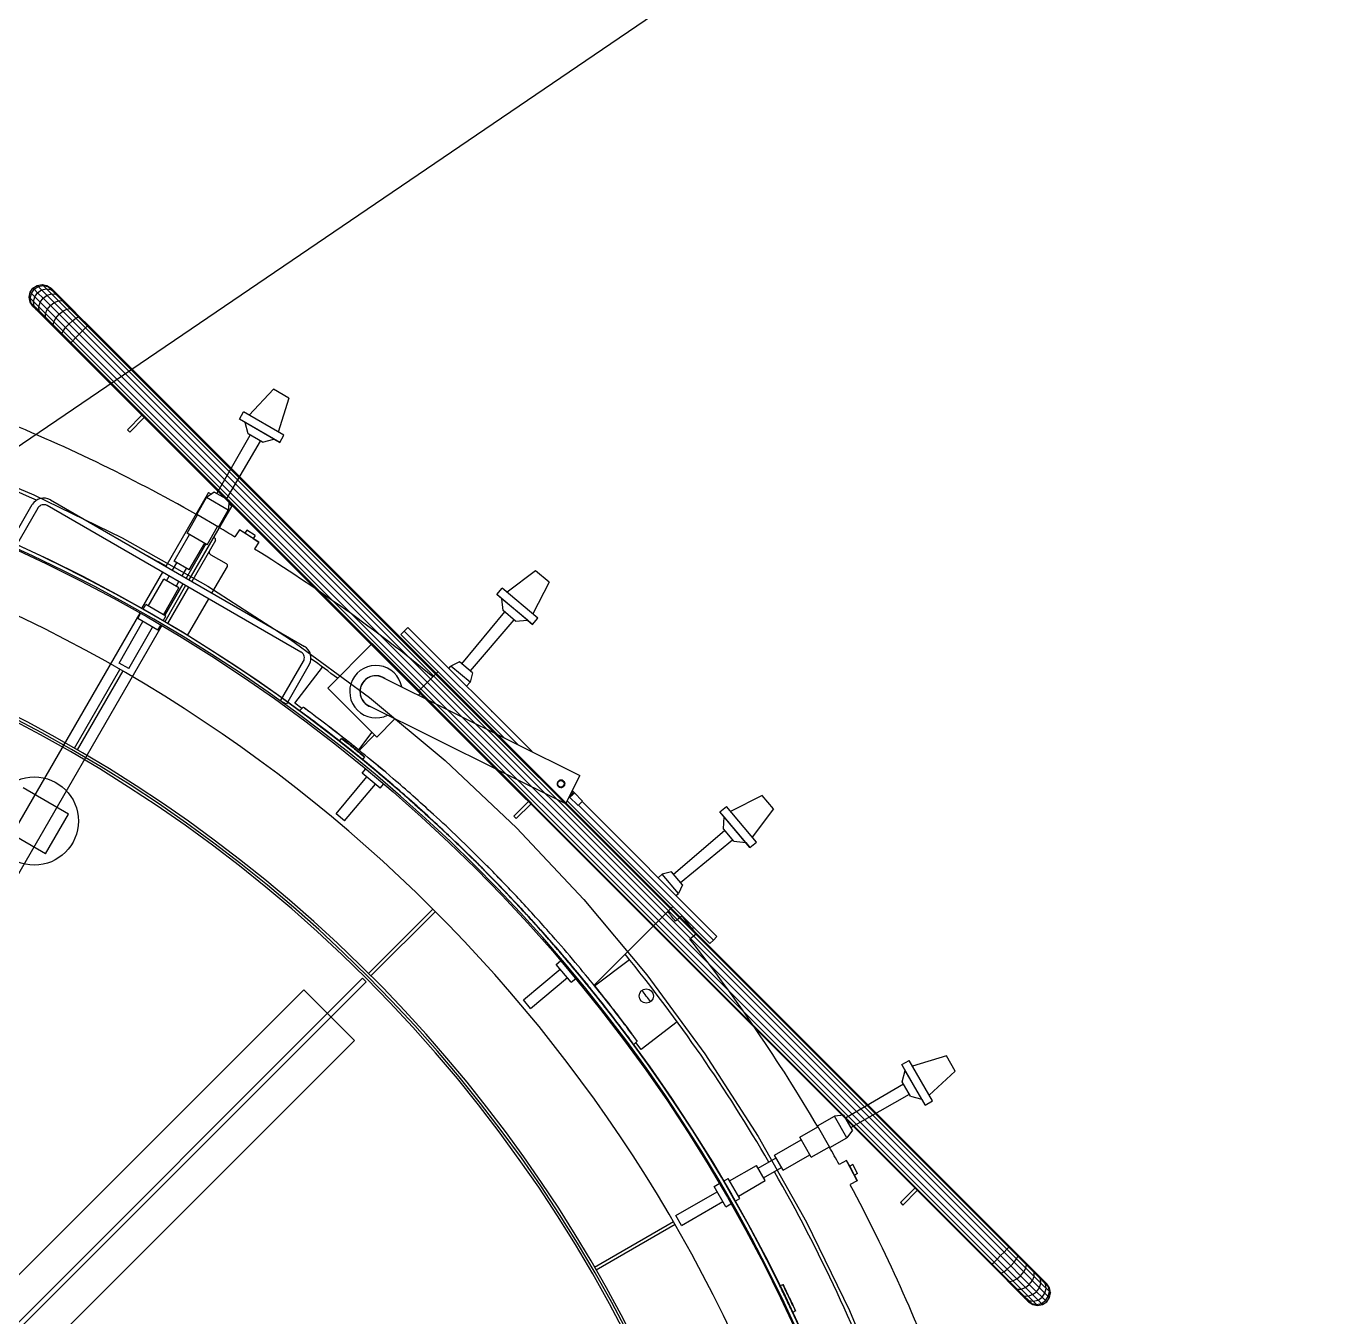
# Model space of a CAD drawing. Header units: metres. Extents: x 0 to 63075, y 0 to 44550.
# Drawn here: x 57058.9 to 57434.7, y 40559.9 to 40929.2 of the extents above; entities that cross this region are included whole.
import ezdxf

# ---------------------------------------------------------------- set-up
doc = ezdxf.new("R2010")
doc.units = ezdxf.units.M
doc.header["$LTSCALE"] = 75
for name, color, linetype in [('GSB', 7, 'Continuous'), ('ML6', 1, 'Continuous'), ('SDM', 7, 'Continuous'), ('SL1', 8, 'Continuous')]:
    doc.layers.add(name, color=color, linetype=linetype)
doc.styles.add('ROMANS', font='ROMANS.SHX')
doc.dimstyles.new('75___1-75', dxfattribs={"dimscale": 75, "dimtxt": 2.5, "dimasz": 2, "dimexe": 1.5, "dimexo": 1, "dimgap": 0.5, "dimtad": 1, "dimdec": 0, "dimzin": 12, "dimtxsty": 'ROMANS', "dimcen": 0, "dimclrd": 256, "dimclre": 256, "dimclrt": 3, "dimazin": 3, "dimtfac": 1, "dimtdec": 0, "dimtmove": 0, "dimatfit": 0, "dimfxl": 1, "dimlwd": -1, "dimlwe": -1, "dimarcsym": 0})

# ---------------------------------------------------------------- blocks, each defined once
blk = doc.blocks.new('A$C6bae614f')
at = {"layer": 'SL1'}
for p, q in [((394141.4, 46874.5), (394149.3, 46879.8)), ((394149.3, 46879.8), (394158.6, 46881.6)), ((394151.5, 46877.6), (394149.3, 46879.8)), ((394151.5, 46877.6), (394160.7, 46879.6)), ((394158.6, 46881.6), (394168, 46879.8)), ((394160.7, 46879.6), (394158.6, 46881.6)), ((394160.7, 46879.6), (394169.9, 46877.8)), ((394160.7, 46879.6), (394166.9, 46873.4)), ((394168, 46879.8), (394175.9, 46874.5)), ((394169.9, 46877.8), (394168, 46879.8)), ((394134.2, 46857.2), (394136.1, 46866.6)), ((394136.1, 46847.9), (394134.2, 46857.2)), ((394142.4, 46849), (394134.2, 46857.2)), ((394136.1, 46866.6), (394141.4, 46874.5)), ((394138.3, 46864.4), (394136.1, 46866.6)), ((394136.3, 46855.2), (394138.3, 46864.4)), ((394138, 46846), (394136.3, 46855.2)), ((394138.3, 46864.4), (394143.6, 46872.3)), ((394203.5, 46799.2), (394138.3, 46864.4)), ((394143.6, 46872.3), (394141.4, 46874.5)), ((394142.4, 46849), (394144.7, 46858)), ((394143.6, 46872.3), (394151.5, 46877.6)), ((394143.6, 46872.3), (394150.1, 46865.8)), ((394144.7, 46858), (394150.1, 46865.8)), ((394150.1, 46865.8), (394157.9, 46871.2)), ((394150.1, 46865.8), (394160.6, 46855.3)), ((394151.5, 46877.6), (394157.9, 46871.2)), ((394155, 46847.7), (394160.6, 46855.3)), ((394157.9, 46871.2), (394166.9, 46873.4)), ((394157.9, 46871.2), (394198.4, 46830.7)), ((394160.6, 46855.3), (394168.2, 46860.9)), ((394160.6, 46855.3), (394174.5, 46841.4)), ((394166.9, 46873.4), (394175.6, 46872.1)), ((394166.9, 46873.4), (394176.7, 46863.5)), ((394168.2, 46860.9), (394176.7, 46863.5)), ((394169.9, 46877.8), (394177.7, 46872.7)), ((394169.9, 46877.8), (394184.8, 46862.9)), ((394175.6, 46872.1), (394182.9, 46867.5)), ((394177.7, 46872.7), (394175.9, 46874.5)), ((394176.7, 46863.5), (394189.9, 46850.4)), ((394176.7, 46863.5), (394184.8, 46862.9)), ((394177.7, 46872.7), (394182.9, 46867.5)), ((394182.9, 46867.5), (394215.9, 46834.5)), ((394184.8, 46862.9), (394211.7, 46836)), ((394184.8, 46862.9), (394191.3, 46859.1)), ((394141.4, 46840), (394136.1, 46847.9)), ((394153, 46831), (394136.1, 46847.9)), ((394143.2, 46838.2), (394138, 46846)), ((394141.4, 46840), (394143.2, 46838.2)), ((394143.8, 46840.2), (394142.4, 46849)), ((394142.4, 46849), (394152.3, 46839.1)), ((394143.2, 46838.2), (394168, 46813.4)), ((394148.4, 46833), (394143.8, 46840.2)), ((394152.3, 46839.1), (394155, 46847.7)), ((394152.3, 46839.1), (394217.1, 46774.3)), ((394153, 46831), (394152.3, 46839.1)), ((394153, 46831), (396029.6, 44954.3)), ((394156.8, 46824.6), (394153, 46831)), ((394165.5, 46826), (394168.7, 46834)), ((394168.7, 46834), (394174.5, 46841.4)), ((394174.5, 46841.4), (394181.9, 46847.2)), ((394174.5, 46841.4), (394191.2, 46824.7)), ((394181.9, 46847.2), (394189.9, 46850.4)), ((394189.9, 46850.4), (394197.1, 46850.7)), ((394189.9, 46850.4), (394241.5, 46798.7)), ((394191.2, 46824.7), (394198.4, 46830.7)), ((394197.1, 46850.7), (394202.5, 46847.9)), ((394198.4, 46830.7), (394205.6, 46834.7)), ((394198.4, 46830.7), (394236, 46793.1)), ((394205.6, 46834.7), (394211.7, 46836)), ((394211.7, 46836), (394215.9, 46834.5)), ((394211.7, 46836), (396001, 45046.6)), ((394215.9, 46834.5), (394230.9, 46819.5)), ((394165.2, 46818.8), (394165.5, 46826)), ((394168, 46813.4), (394165.2, 46818.8)), ((394168, 46813.4), (394181.4, 46800)), ((394179.9, 46804.1), (394181.2, 46810.3)), ((394181.4, 46800), (394179.9, 46804.1)), ((394181.2, 46810.3), (394185.1, 46817.5)), ((394185.1, 46817.5), (394191.2, 46824.7)), ((394191.2, 46824.7), (394229.3, 46786.5)), ((394203.5, 46799.2), (394209.8, 46806.1)), ((394209.8, 46806.1), (394216.7, 46812.4)), ((394216.7, 46812.4), (394223.1, 46817.2)), ((394223.1, 46817.2), (394228.1, 46819.7)), ((394228.1, 46819.7), (394230.9, 46819.5)), ((394230.9, 46819.5), (394231, 46816.7)), ((394230.9, 46819.5), (394246.6, 46803.8)), ((394246.6, 46803.8), (394245.3, 46802.5)), ((394246.6, 46803.8), (396066, 44984.2)), ((394181.4, 46800), (394196.4, 46785)), ((394196.2, 46787.8), (394198.7, 46792.8)), ((394196.4, 46785), (394196.2, 46787.8)), ((394196.4, 46785), (395967.8, 45013.5)), ((394198.7, 46792.8), (394203.5, 46799.2)), ((394203.5, 46799.2), (394222.7, 46779.9)), ((394217.1, 46774.3), (394222.7, 46779.9)), ((394222.7, 46779.9), (394229.3, 46786.5)), ((395997.7, 45004.8), (394222.7, 46779.9)), ((394229.3, 46786.5), (394241.5, 46798.7)), ((394229.3, 46786.5), (395985.1, 45030.7)), ((396010.9, 45018), (394236, 46793.1)), ((394241.5, 46798.7), (394245.3, 46802.5)), ((394241.5, 46798.7), (395997.3, 45042.9)), ((394212.1, 46769.3), (394213.4, 46770.6)), ((394213.4, 46770.6), (394217.1, 46774.3)), ((394217.1, 46774.3), (395972.9, 45018.5)), ((394599.5, 46681.9), (394553.3, 46632.4)), ((394628.6, 46665.1), (394599.5, 46681.9)), ((394628.6, 46665.1), (394608.8, 46600.3)), ((394349, 46632.3), (394321.4, 46604.7)), ((394325.9, 46600.2), (394353.5, 46627.8)), ((394534.6, 46624.9), (394542.5, 46638.6)), ((394619.5, 46594.2), (394542.5, 46638.6)), ((394321.4, 46604.7), (394325.9, 46600.2)), ((394611.6, 46580.5), (394534.6, 46624.9)), ((394545.6, 46618.5), (394534.6, 46624.9)), ((394600.6, 46586.7), (394545.6, 46618.5)), ((394551.7, 46596.6), (394545.6, 46618.5)), ((394491.8, 46483.2), (394555.1, 46594.6)), ((394510.3, 46472.5), (394575.2, 46583.1)), ((394578.6, 46581.1), (394551.7, 46596.6)), ((394578.6, 46581.1), (394600.6, 46586.7)), ((394600.6, 46586.7), (394611.6, 46580.5)), ((394611.6, 46580.5), (394619.5, 46594.2)), ((393970.4, 46552.2), (394143.3, 46480.6)), ((394143.3, 46480.6), (394311.6, 46398.6)), ((394476, 46485.2), (394394.5, 46344.2)), ((394486.9, 46486), (394472.1, 46475.4)), ((394476, 46485.2), (394480.3, 46482.7)), ((394480.3, 46482.7), (394481.4, 46482.1)), ((394515.2, 46469.7), (394486.9, 46486)), ((394096.4, 46386.6), (394139.9, 46461.9)), ((394150.9, 46455.5), (394107.4, 46380.3)), ((394652.1, 46180.8), (394168.2, 46460.2)), ((394174.6, 46471.2), (394658.5, 46191.8)), ((394520, 46459.8), (394438.5, 46318.8)), ((394453.5, 46443.2), (394472.1, 46475.4)), ((394513.4, 46451.5), (394472.1, 46475.4)), ((394515.2, 46469.7), (394513.4, 46451.5)), ((394518.8, 46460.5), (394514.5, 46462.9)), ((394520, 46459.8), (394518.8, 46460.5)), ((394435.1, 46407.6), (394455.1, 46442.3)), ((394494.8, 46419.3), (394453.5, 46443.2)), ((394494.8, 46419.3), (394513.4, 46451.5)), ((394410.4, 46354.2), (394439.7, 46405)), ((394473.2, 46385.6), (394435.1, 46407.6)), ((394473.2, 46385.6), (394493.2, 46420.2)), ((394534.7, 46413.9), (394526.1, 46400.3)), ((394571.7, 46390.6), (394534.7, 46413.9)), ((394545.1, 46407.3), (394534.7, 46413.9)), ((394548.9, 46413.2), (394545.1, 46407.3)), ((394561.2, 46397.1), (394545.1, 46407.3)), ((394564.9, 46403.1), (394548.9, 46413.2)), ((394564.9, 46403.1), (394561.2, 46397.1)), ((394311.6, 46398.6), (394474.7, 46306.6)), ((394470.6, 46387.1), (394433, 46321.9)), ((394439.3, 46337.5), (394468.6, 46388.3)), ((394489.1, 46393.7), (394444, 46315.6)), ((394486.5, 46399.2), (394485.4, 46399.9)), ((394561.2, 46397.1), (394571.7, 46390.6)), ((394571.7, 46390.6), (394563.5, 46377.5)), ((394439.3, 46337.5), (394410.4, 46354.2)), ((394480.3, 46366.5), (394509.3, 46349.8)), ((394388.2, 46333.2), (394348.4, 46264.3)), ((394407.3, 46336.8), (394415.6, 46351.2)), ((394425.7, 46326.2), (394434.1, 46340.5)), ((394482.5, 46293.4), (394511.9, 46344.2)), ((395099, 46335.6), (395045, 46294.9)), ((395124.8, 46314), (395099, 46335.6)), ((394361, 46268.7), (394390.5, 46319.9)), ((394389.9, 46252), (394419.5, 46303.2)), ((394419.5, 46303.2), (394390.5, 46319.9)), ((394426.7, 46310.9), (394391.9, 46250.8)), ((394432.2, 46307.8), (394392.4, 46238.9)), ((394395.8, 46316.8), (394401, 46325.8)), ((394437.7, 46304.6), (394397.9, 46235.6)), ((394414.2, 46306.2), (394419.4, 46315.2)), ((394474.7, 46306.6), (394631.9, 46205)), ((395025.3, 46290.8), (395035.5, 46302.9)), ((395103.6, 46245.7), (395035.5, 46302.9)), ((395124.8, 46314), (395094.1, 46253.7)), ((394436, 46212.7), (394476.2, 46282.4)), ((395093.4, 46233.6), (395025.3, 46290.8)), ((395035, 46282.6), (395025.3, 46290.8)), ((395083.7, 46241.7), (395035, 46282.6)), ((395037.2, 46260), (395035, 46282.6)), ((394344.7, 46255.4), (392999.5, 43925.5)), ((394340.9, 46245), (394346.4, 46254.5)), ((394351.1, 46262.7), (394356.2, 46271.4)), ((394394.7, 46249.2), (394356.2, 46271.4)), ((394958.5, 46158.7), (395040.2, 46257.4)), ((395061, 46240), (395037.2, 46260)), ((394386.6, 46231.3), (393041.3, 43901.4)), ((394305.3, 46160.1), (394351, 46239.2)), ((394323.8, 46149.5), (394369.4, 46228.6)), ((394379.5, 46222.8), (394340.9, 46245)), ((394379.5, 46222.8), (394384.9, 46232.2)), ((394389.7, 46240.5), (394394.7, 46249.2)), ((394849, 46221.1), (394855.7, 46227.8)), ((395092.3, 45991.2), (394855.7, 46227.8)), ((394974.9, 46144.9), (395058, 46242.5)), ((395061, 46240), (395083.7, 46241.7)), ((395083.7, 46241.7), (395093.4, 46233.6)), ((395093.4, 46233.6), (395103.6, 46245.7)), ((394631.9, 46205), (394782.7, 46094.1)), ((394849, 46221.1), (394842.2, 46214.4)), ((394842.2, 46214.4), (395038.7, 46017.9)), ((395065.5, 46004.5), (394849, 46221.1)), ((394788, 46197.2), (394703.1, 46112.4)), ((394798.6, 46186.6), (394788, 46197.2)), ((394881.3, 46103.9), (394798.6, 46186.6)), ((394323.8, 46149.5), (394305.3, 46160.1)), ((394613.3, 46088.2), (394656.8, 46163.4)), ((394667.8, 46157.1), (394624.3, 46081.8)), ((394640.3, 46083.3), (394693.2, 46152.2)), ((394933.8, 46149.7), (394937.7, 46154.4)), ((394954.2, 46162.3), (394937.7, 46154.4)), ((394974.3, 46123.7), (394937.7, 46154.4)), ((394979.2, 46141.3), (394954.2, 46162.3)), ((394220.2, 45997.8), (394306.9, 46148)), ((394312.4, 46144.9), (394225.7, 45994.6)), ((394808.3, 46132.5), (395183.4, 45945.9)), ((394912.9, 46143.6), (394877.2, 46108)), ((394979.2, 46141.3), (394974.3, 46123.7)), ((394703.1, 46112.4), (394713.7, 46101.8)), ((394881.3, 46103.9), (394876.2, 46098.7)), ((394967.7, 46115.8), (394974.3, 46123.7)), ((394624.3, 46081.8), (394613.3, 46088.2)), ((394653.5, 46073.1), (394640.3, 46083.3)), ((394713.7, 46101.8), (394796.5, 46019)), ((395156.6, 45891.9), (394781.4, 46078.5)), ((394782.7, 46094.1), (394926.5, 45974.2)), ((394649.5, 46069.1), (394656.3, 46075.9)), ((394831.2, 46053.7), (394796.5, 46019)), ((395016.6, 46067.1), (395015, 46068.5)), ((395016.6, 46067.1), (395016.5, 46067)), ((394787.2, 46028.3), (394761.5, 45994.8)), ((394725.3, 46011.4), (394729.3, 46016.4)), ((394792.4, 46023.1), (394762.9, 45993.6)), ((394756.1, 45986.8), (394756.1, 45986.9)), ((394763.6, 45980.8), (394765.9, 45978.9)), ((394773, 45981.3), (394769, 45976.3)), ((394768.6, 45950.3), (394775.6, 45958.7)), ((394926.5, 45974.2), (395062.8, 45845.9)), ((394718.8, 45872.9), (394777.5, 45942.9)), ((394735.1, 45859.2), (394793.8, 45929.2)), ((394802.7, 45921.7), (394768.6, 45950.3)), ((394802.7, 45921.7), (394809.7, 45930.1)), ((394813, 45939.7), (394815.9, 45937.2)), ((395142.4, 45934.7), (395142.7, 45934.4)), ((395144.5, 45936.3), (395142.7, 45934.4)), ((395151.5, 45925.6), (395154.5, 45928.5)), ((395156.6, 45891.9), (395183.4, 45945.9)), ((394209, 45872), (394122.4, 45922)), ((395151.5, 45925.6), (395152.3, 45924.8)), ((395180, 45888.3), (395163.2, 45905.1)), ((395168.7, 45908.4), (395168.2, 45908.9)), ((395172.7, 45913.2), (395169, 45916.9)), ((395188.8, 45897.1), (395172.7, 45913.2)), ((395530.9, 45907.9), (395470.6, 45877.2)), ((395552.5, 45882.1), (395530.9, 45907.9)), ((395085.5, 45895.9), (395057.8, 45868.2)), ((395062.3, 45863.7), (395089.9, 45891.4)), ((395159.3, 45897.3), (395431.2, 45625.3)), ((395180, 45888.3), (395188.8, 45897.1)), ((395438, 45632.1), (395180.9, 45889.2)), ((395444.7, 45638.8), (395187.6, 45895.9)), ((395450.5, 45876.5), (395462.6, 45886.7)), ((395519.8, 45818.6), (395462.6, 45886.7)), ((395552.5, 45882.1), (395511.8, 45828.1)), ((394165.3, 45796.4), (394209, 45872)), ((394735.1, 45859.2), (394718.8, 45872.9)), ((395057.8, 45868.2), (395062.3, 45863.7)), ((395507.6, 45808.4), (395450.5, 45876.5)), ((395458.6, 45866.8), (395450.5, 45876.5)), ((395456.9, 45844.1), (395458.6, 45866.8)), ((395499.5, 45818.1), (395458.6, 45866.8)), ((394165.3, 45796.4), (394078.7, 45846.4)), ((395062.8, 45845.9), (395191.1, 45709.6)), ((395361.8, 45758), (395459.4, 45841.1)), ((395476.8, 45820.3), (395456.9, 45844.1)), ((395375.5, 45741.7), (395474.3, 45823.3)), ((395476.8, 45820.3), (395499.5, 45818.1)), ((395499.5, 45818.1), (395507.6, 45808.4)), ((395507.6, 45808.4), (395519.8, 45818.6)), ((395332.7, 45750.8), (395340.6, 45757.4)), ((395358.2, 45762.3), (395340.6, 45757.4)), ((395371.3, 45720.8), (395340.6, 45757.4)), ((395379.2, 45737.3), (395358.2, 45762.3)), ((395379.2, 45737.3), (395371.3, 45720.8)), ((395191.1, 45709.6), (395310.9, 45565.8)), ((395366.6, 45716.9), (395371.3, 45720.8)), ((394780.9, 45568.5), (394903.6, 45691.2)), ((394908.1, 45686.7), (394785.4, 45564.1)), ((395360.5, 45696), (395210.5, 45546)), ((395378.4, 45678.2), (395365.7, 45668.4)), ((395405.2, 45643.6), (395378.4, 45678.2)), ((395385.9, 45668.4), (395378.4, 45678.2)), ((395387.2, 45669.4), (395385.9, 45668.4)), ((395397.6, 45653.4), (395385.9, 45668.4)), ((395400.7, 45655.8), (395397.6, 45653.4)), ((395397.6, 45653.4), (395405.2, 45643.6)), ((395405.2, 45643.6), (395393, 45634.1)), ((395438, 45632.1), (395431.2, 45625.3)), ((395438, 45632.1), (395444.7, 45638.8)), ((395076.1, 45518.2), (395146, 45576.9)), ((395138.6, 45585.8), (395146.9, 45592.8)), ((395167.2, 45551.7), (395138.6, 45585.8)), ((395157.9, 45594.6), (395154.1, 45599)), ((395156.6, 45596.2), (395154.1, 45599)), ((395211.6, 45544.6), (395277.8, 45595.3)), ((393079.1, 43869.1), (394769.5, 45559.4)), ((394776.2, 45552.7), (393085.8, 43862.4)), ((394769.5, 45559.4), (394776.2, 45552.7)), ((395089.7, 45501.9), (395159.7, 45560.6)), ((395167.2, 45551.7), (395175.5, 45558.7)), ((395310.9, 45565.8), (395421.9, 45415)), ((393028.7, 43908.5), (394657.2, 45537)), ((394657.2, 45537), (394753.8, 45440.4)), ((395197.7, 45546.7), (395197.7, 45546.7)), ((395203.7, 45539.2), (395203.7, 45539.2)), ((395089.7, 45501.9), (395076.1, 45518.2)), ((395369.1, 45476.3), (395300.1, 45423.4)), ((394753.8, 45440.4), (393125.2, 43812)), ((395285.9, 45432.7), (395292.7, 45439.5)), ((395300.1, 45423.4), (395289.9, 45436.7)), ((395421.9, 45415), (395523.5, 45257.8)), ((395797.3, 45394.7), (395811, 45402.6)), ((395855.4, 45325.6), (395811, 45402.6)), ((395881.9, 45411.6), (395817.2, 45391.9)), ((395898.7, 45382.5), (395881.9, 45411.6)), ((395841.7, 45317.7), (395797.3, 45394.7)), ((395803.6, 45383.7), (395797.3, 45394.7)), ((395797.9, 45361.7), (395803.6, 45383.7)), ((395835.4, 45328.7), (395803.6, 45383.7)), ((395898.7, 45382.5), (395849.3, 45336.3)), ((395689.4, 45293.4), (395799.9, 45358.2)), ((395813.5, 45334.8), (395797.9, 45361.7)), ((395700.1, 45274.9), (395811.5, 45338.2)), ((395813.5, 45334.8), (395835.4, 45328.7)), ((395835.4, 45328.7), (395841.7, 45317.7)), ((395841.7, 45317.7), (395855.4, 45325.6)), ((395602.4, 45256.3), (395637.1, 45276.3)), ((395636.1, 45277.9), (395668.4, 45296.5)), ((395660, 45236.5), (395636.1, 45277.9)), ((395686.6, 45298.3), (395668.4, 45296.5)), ((395692.3, 45255.2), (395668.4, 45296.5)), ((395702.9, 45270), (395686.6, 45298.3)), ((395523.5, 45257.8), (395615.4, 45094.7)), ((395554.3, 45222.4), (395605.1, 45251.7)), ((395624.4, 45218.2), (395602.4, 45256.3)), ((395660, 45236.5), (395692.3, 45255.2)), ((395702.9, 45270), (395692.3, 45255.2)), ((395624.4, 45218.2), (395659.1, 45238.2)), ((395468.8, 45173), (395520, 45202.6)), ((395536.7, 45173.6), (395520, 45202.6)), ((395523, 45197.3), (395557.4, 45217.2)), ((395571, 45193.5), (395554.3, 45222.4)), ((395571, 45193.5), (395621.8, 45222.8)), ((395691.8, 45211.9), (395677.6, 45204.5)), ((395712.2, 45173.2), (395691.8, 45211.9)), ((395697.6, 45201), (395691.8, 45211.9)), ((395703.8, 45204.2), (395697.6, 45201)), ((395712.6, 45187.5), (395703.8, 45204.2)), ((395457.3, 45172.8), (395466, 45177.8)), ((395488.3, 45139.3), (395466, 45177.8)), ((395533.6, 45178.9), (395568, 45198.7)), ((395706.5, 45184.1), (395697.6, 45201)), ((395712.6, 45187.5), (395706.5, 45184.1)), ((395706.5, 45184.1), (395712.2, 45173.2)), ((395366.3, 45106.9), (395445.4, 45152.5)), ((395439.6, 45162.6), (395449.1, 45168)), ((395461.9, 45124), (395439.6, 45162.6)), ((395485.5, 45144.1), (395536.7, 45173.6)), ((395712.2, 45173.2), (395698.6, 45166)), ((395821.9, 45159.4), (395794.2, 45131.7)), ((395798.7, 45127.2), (395826.4, 45154.9)), ((395377, 45088.4), (395456.1, 45134.1)), ((395461.9, 45124), (395471.3, 45129.5)), ((395479.5, 45134.2), (395488.3, 45139.3)), ((395794.2, 45131.7), (395798.7, 45127.2)), ((395377, 45088.4), (395366.3, 45106.9)), ((395211.4, 45008.8), (395361.7, 45095.6)), ((395364.9, 45090.1), (395214.6, 45003.3)), ((395615.4, 45094.7), (395697.4, 44926.4)), ((395978.4, 45024.1), (395985.1, 45030.7)), ((395985.1, 45030.7), (395991.7, 45037.3)), ((396004.6, 45011.1), (395985.1, 45030.7)), ((395991.7, 45037.3), (395997.3, 45042.9)), ((395997.3, 45042.9), (396001, 45046.6)), ((396062.1, 44978.1), (395997.3, 45042.9)), ((396001, 45046.6), (396002.3, 45048)), ((396001, 45046.6), (396049.2, 44998.4)), ((396015.7, 45024.5), (396018.2, 45029.4)), ((396018.2, 45029.4), (396018, 45032.2)), ((395967.8, 45013.5), (395969.1, 45014.8)), ((395967.8, 45013.5), (395983.5, 44997.7)), ((395969.1, 45014.8), (395972.9, 45018.5)), ((395972.9, 45018.5), (395978.4, 45024.1)), ((395991.3, 45000.1), (395972.9, 45018.5)), ((395991.3, 45000.1), (395997.7, 45004.8)), ((395997.7, 45004.8), (396004.6, 45011.1)), ((396046.2, 44956.4), (395997.7, 45004.8)), ((396004.6, 45011.1), (396010.9, 45018)), ((396004.6, 45011.1), (396023.2, 44992.5)), ((396010.9, 45018), (396015.7, 45024.5)), ((396010.9, 45018), (396076.1, 44952.8)), ((396029.2, 44999.7), (396033.2, 45006.9)), ((396034.5, 45013.1), (396033, 45017.3)), ((396033.2, 45006.9), (396034.5, 45013.1)), ((396049.2, 44998.4), (396046.4, 45003.9)), ((395983.5, 44997.7), (395986.3, 44997.6)), ((395983.5, 44997.7), (396011.9, 44969.4)), ((395986.3, 44997.6), (395991.3, 45000.1)), ((395991.3, 45000.1), (396008.8, 44982.5)), ((395998.5, 44982.8), (396002.7, 44981.2)), ((396002.7, 44981.2), (396008.8, 44982.5)), ((396008.8, 44982.5), (396016, 44986.5)), ((396008.8, 44982.5), (396024.5, 44966.8)), ((396016, 44986.5), (396023.2, 44992.5)), ((396023.2, 44992.5), (396029.2, 44999.7)), ((396023.2, 44992.5), (396053.8, 44961.9)), ((396039.9, 44975.9), (396045.7, 44983.3)), ((396045.7, 44983.3), (396048.9, 44991.2)), ((396048.9, 44991.2), (396049.2, 44998.4)), ((396049.2, 44998.4), (396070.6, 44977)), ((396061.4, 44986.2), (396057.6, 44992.7)), ((396059.4, 44969.6), (396062.1, 44978.1)), ((396062.1, 44978.1), (396061.4, 44986.2)), ((396062.1, 44978.1), (396078.1, 44962.1)), ((396066, 44984.2), (396071.2, 44979)), ((396070.6, 44977), (396066, 44984.2)), ((396071.9, 44968.2), (396070.6, 44977)), ((396070.6, 44977), (396076.4, 44971.3)), ((396076.4, 44971.3), (396071.2, 44979)), ((396071.2, 44979), (396073, 44977.2)), ((396078.3, 44969.3), (396073, 44977.2)), ((395564.6, 44973.1), (395570.3, 44975.8)), ((396011.9, 44969.4), (396017.3, 44966.6)), ((396011.9, 44969.4), (396023.1, 44958.2)), ((396017.3, 44966.6), (396024.5, 44966.8)), ((396023.1, 44958.2), (396031.5, 44949.7)), ((396023.1, 44958.2), (396029.6, 44954.3)), ((396024.5, 44966.8), (396032.5, 44970.1)), ((396024.5, 44966.8), (396047.5, 44943.8)), ((396029.6, 44954.3), (396038.8, 44945.1)), ((396029.6, 44954.3), (396037.7, 44953.7)), ((396032.5, 44970.1), (396039.9, 44975.9)), ((396037.7, 44953.7), (396046.2, 44956.4)), ((396046.2, 44956.4), (396053.8, 44961.9)), ((396056.5, 44946), (396046.2, 44956.4)), ((396053.8, 44961.9), (396059.4, 44969.6)), ((396053.8, 44961.9), (396064.3, 44951.5)), ((396056.5, 44946), (396064.3, 44951.5)), ((396064.3, 44951.5), (396069.7, 44959.2)), ((396064.3, 44951.5), (396070.8, 44944.9)), ((396069.7, 44959.2), (396071.9, 44968.2)), ((396070.8, 44944.9), (396076.1, 44952.8)), ((396076.1, 44952.8), (396078.1, 44962.1)), ((396076.1, 44952.8), (396078.3, 44950.7)), ((396078.1, 44962.1), (396076.4, 44971.3)), ((396076.4, 44971.3), (396078.3, 44969.3)), ((396078.1, 44962.1), (396080.2, 44960)), ((396080.2, 44960), (396078.3, 44969.3)), ((396078.3, 44950.7), (396080.2, 44960)), ((395697.4, 44926.4), (395769, 44753.5)), ((396031.5, 44949.7), (396036.7, 44944.5)), ((396031.5, 44949.7), (396038.8, 44945.1)), ((396036.7, 44944.5), (396044.5, 44939.4)), ((396036.7, 44944.5), (396038.5, 44942.7)), ((396038.5, 44942.7), (396046.4, 44937.5)), ((396038.8, 44945.1), (396047.5, 44943.8)), ((396038.8, 44945.1), (396044.5, 44939.4)), ((396044.5, 44939.4), (396053.7, 44937.7)), ((396044.5, 44939.4), (396046.4, 44937.5)), ((396046.4, 44937.5), (396055.8, 44935.6)), ((396047.5, 44943.8), (396056.5, 44946)), ((396047.5, 44943.8), (396053.7, 44937.7)), ((396053.7, 44937.7), (396062.9, 44939.6)), ((396053.7, 44937.7), (396055.8, 44935.6)), ((396055.8, 44935.6), (396065.1, 44937.5)), ((396062.9, 44939.6), (396056.5, 44946)), ((396062.9, 44939.6), (396070.8, 44944.9)), ((396062.9, 44939.6), (396065.1, 44937.5)), ((396065.1, 44937.5), (396073, 44942.7)), ((396070.8, 44944.9), (396073, 44942.7)), ((396073, 44942.7), (396078.3, 44950.7)), ((395594.5, 44925.3), (395588.8, 44922.5))]:
    blk.add_line(p, q, dxfattribs=at)
for centre, radius in [((392870.4, 43653.6), 3000), ((392870.4, 43653.6), 2990.5), ((394143.8, 45859), 84.1), ((395147.1, 45930), 6.25), ((395310, 45525.5), 13.5)]:
    blk.add_circle(centre, radius, dxfattribs=at)
for centre, radius, start, end in [((392870.4, 43653.6), 3000, 355.7521, 187.0261), ((392870.4, 43653.6), 3207.1, 60.4519, 68.1351), ((392870.4, 43653.6), 3092.8, 65.6044, 69.801), ((392870.4, 43653.6), 2993.5, 355.7429, 75.0634), ((394161.9, 46449.2), 25.4, 59.9981, 149.9981), ((394161.9, 46449.2), 12.7, 59.9981, 149.9981), ((392870.4, 43653.6), 2878.5, 17.2072, 72.9874), ((392870.4, 43653.6), 3207.1, 58.918, 59.5444), ((392870.4, 43653.6), 2705, 329.3208, 209.6099), ((392870.4, 43653.6), 2700, 0.0486, 89.9476), ((392870.4, 43653.6), 3092.8, 60.4687, 61.213), ((392870.4, 43653.6), 3207.1, 50.6616, 58.1351), ((392870.4, 43653.6), 2695.2, 0.0487, 89.9475), ((394645.8, 46169.8), 12.7, 329.9981, 59.9981), ((394645.8, 46169.8), 25.4, 329.9981, 59.9981), ((392870.4, 43653.6), 3092.8, 53.228, 54.3918), ((394794.9, 46105.5), 50, 10.6498, 296.4509), ((394794.9, 46105.5), 30.5, 54.9872, 252.1134), ((394794.9, 46105.5), 30.2, 63.5503, 243.5503), ((392870.4, 43653.6), 3092.8, 52.2064, 52.2167), ((392870.4, 43653.6), 3006.4, 50.7371, 51.809), ((392916, 43709.3), 2928, 51.4121, 51.6407), ((392583.2, 43302.5), 3453.6, 50.7373, 50.8505), ((392925.7, 43720.1), 2923, 49.8577, 50.5043), ((395147.6, 45930), 7.07, 221.4501, 243.4989), ((392870.4, 43653.6), 3207.1, 38.918, 39.3346), ((392870.4, 43653.6), 3207.1, 30.3916, 38.1351), ((392936.3, 43710.5), 2913, 40.4466, 40.6738), ((392870.4, 43653.6), 3092.8, 30.1952, 39.1246), ((393121.1, 43857.6), 2676.8, 39.1849, 39.3246), ((393180.3, 43904.3), 2601.3, 38.9383, 39.1433), ((392870.4, 43653.6), 3075, 37.2466, 37.7497), ((393260.1, 43940), 2516.4, 36.3831, 36.6325), ((392870.4, 43653.6), 3207.1, 28.918, 29.6047), ((392870.4, 43653.6), 3092.8, 20.1952, 29.801), ((392870.4, 43653.6), 3207.1, 20.3916, 28.1351), ((392870.4, 43653.6), 3006.4, 25.0228, 26.0948)]:
    blk.add_arc(centre, radius, start, end, dxfattribs=at)
for centre, major_axis, ratio, start_param, end_param in [((394484.8, 46396.2), (4.33, -2.5), 0.707107, 0, 1.570796), ((394482.5, 46370.2), (-5.2, 3), 0.707107, 0, 1.570796), ((394507.5, 46346.7), (4.33, -2.5), 0.707107, 0, 1.570796), ((395142.7, 45925.6), (4.42, -4.42), 0.302029, 2.276963, 2.334974), ((395142.7, 45925.6), (4.42, -4.42), 0.302029, 0.676906, 0.864629), ((395165.1, 45912), (4.42, 4.42), 0.704416, 3.870248, 4.712389), ((395168.3, 45908.8), (-4.42, -4.42), 0.086824, 0, 1.570796), ((395165.1, 45912), (4.42, 4.42), 0.704416, 4.712389, 6.283185), ((395168.3, 45908.8), (-4.42, -4.42), 0.086824, 1.570796, 3.141593), ((395168.3, 45908.8), (4.42, 4.42), 0.086824, 4.712389, 6.283185)]:
    blk.add_ellipse(centre, major_axis=major_axis, ratio=ratio, start_param=start_param, end_param=end_param, dxfattribs=at)
for points, knots in [([(394742.3, 45998), (394723.6, 46012.9), (394706.7, 46026), (394692.7, 46036.7), (394678.6, 46047.5), (394667.5, 46055.8), (394660.3, 46061.2), (394654.5, 46065.5), (394651.1, 46068), (394649.9, 46068.8), (394649.6, 46069), (394649.5, 46069.2), (394649.4, 46069.2), (394649.4, 46069.2), (394649.5, 46069.1), (394649.5, 46069.1)], [1041.695454, 1041.695454, 1041.695454, 1041.695454, 1146.043859, 1146.043859, 1146.043859, 1252.160128, 1252.160128, 1252.160128, 1337.053143, 1337.053143, 1337.053143, 1358.276397, 1358.276397, 1358.276397, 1368.632765, 1368.632765, 1368.632765, 1368.632765]), ([(394649.6, 46069.1), (394649.5, 46069.1), (394649.5, 46069.2), (394649.4, 46069.2), (394649.4, 46069.2), (394654.5, 46065.5), (394665, 46057.6), (394673.8, 46051.1), (394686.3, 46041.7), (394701.7, 46029.9), (394709, 46024.2), (394716.9, 46018), (394725.3, 46011.4)], [-1368.181006, -1368.181006, -1368.181006, -1368.181006, -1358.276397, -1358.276397, -1358.276397, -1230.936874, -1230.936874, -1230.936874, -1124.820606, -1124.820606, -1124.820606, -1074.373005, -1074.373005, -1074.373005, -1074.373005]), ([(395292.7, 45439.5), (395293.1, 45438.9), (395286.1, 45448.6), (395272.1, 45467.2), (395265.1, 45476.5), (395256.3, 45487.9), (395246.1, 45501.1), (395235.9, 45514.2), (395224.1, 45529.1), (395211.6, 45544.6), (395189.6, 45571.9), (395161.9, 45605.1), (395130.5, 45640.8), (395112.6, 45661.2), (395093.5, 45682.4), (395073.8, 45703.6), (395054, 45724.8), (395033.7, 45746), (395013.7, 45766.3), (395008.7, 45771.4), (395003.7, 45776.4), (394998.7, 45781.4), (394968.5, 45811.7), (394936.3, 45842.5), (394904.6, 45871.6), (394878.1, 45895.8), (394852.1, 45918.8), (394827.8, 45939.6), (394808.4, 45956.2), (394790.1, 45971.4), (394773.7, 45984.8), (394769.6, 45988.2), (394765.6, 45991.5), (394761.6, 45994.6), (394738, 46013.7), (394716.5, 46030.5), (394699.5, 46043.5), (394685.3, 46054.3), (394674.3, 46062.6), (394667.1, 46068), (394661.3, 46072.3), (394657.9, 46074.8), (394656.7, 46075.6), (394656.4, 46075.8), (394656.3, 46076), (394656.2, 46076), (394656.2, 46076), (394658.6, 46074.2), (394663.6, 46070.6)], [-2716.5247, -2716.5247, -2716.5247, -2716.5247, -2546.740445, -2546.740445, -2546.740445, -2461.848318, -2461.848318, -2461.848318, -2376.95619, -2376.95619, -2376.95619, -2228.397524, -2228.397524, -2228.397524, -2143.506858, -2143.506858, -2143.506858, -2058.616192, -2058.616192, -2058.616192, -2037.393525, -2037.393525, -2037.393525, -1910.057526, -1910.057526, -1910.057526, -1803.944193, -1803.944193, -1803.944193, -1719.053527, -1719.053527, -1719.053527, -1697.83086, -1697.83086, -1697.83086, -1570.492669, -1570.492669, -1570.492669, -1464.37751, -1464.37751, -1464.37751, -1379.485382, -1379.485382, -1379.485382, -1358.26235, -1358.26235, -1358.26235, -1270.538437, -1270.538437, -1270.538437, -1270.538437]), ([(394656.7, 46063.8), (394658.9, 46062.2), (394661.7, 46060.1), (394665, 46057.6), (394673.8, 46051.1), (394686.3, 46041.7), (394701.7, 46029.9), (394707.5, 46025.4), (394713.7, 46020.5), (394720.3, 46015.4)], [1445.530464, 1445.530464, 1445.530464, 1445.530464, 1485.615919, 1485.615919, 1485.615919, 1591.732188, 1591.732188, 1591.732188, 1631.96575, 1631.96575, 1631.96575, 1631.96575]), ([(394720.2, 46015.5), (394710.1, 46023.3), (394700.9, 46030.4), (394692.7, 46036.7), (394678.6, 46047.5), (394667.5, 46055.8), (394660.3, 46061.2), (394659, 46062.1), (394657.8, 46063), (394656.8, 46063.8)], [-1631.847358, -1631.847358, -1631.847358, -1631.847358, -1570.508934, -1570.508934, -1570.508934, -1464.392665, -1464.392665, -1464.392665, -1445.530107, -1445.530107, -1445.530107, -1445.530107]), ([(394762.9, 45993.6), (394738.8, 46013.1), (394716.8, 46030.2), (394699.5, 46043.5), (394685.3, 46054.3), (394674.3, 46062.6), (394667.1, 46068), (394665.8, 46068.9), (394664.7, 46069.7), (394663.6, 46070.5)], [1016.439094, 1016.439094, 1016.439094, 1016.439094, 1146.032031, 1146.032031, 1146.032031, 1252.147191, 1252.147191, 1252.147191, 1270.538327, 1270.538327, 1270.538327, 1270.538327]), ([(394769.1, 45976.3), (394764.9, 45979.7), (394760.7, 45983.1), (394756.6, 45986.5), (394753.4, 45989), (394750.3, 45991.5), (394747.3, 45994), (394740.1, 45999.8), (394732.6, 46005.7), (394725.2, 46011.5)], [0, 0, 0, 0, 0.284847, 0.284847, 0.284847, 0.498754, 0.498754, 0.498754, 1, 1, 1, 1]), ([(394725.3, 46011.4), (394729.5, 46008.1), (394733.8, 46004.8), (394737.9, 46001.4), (394741.1, 45998.9), (394744.2, 45996.4), (394747.3, 45994), (394754.5, 45988.2), (394761.9, 45982.2), (394769.2, 45976.2)], [0, 0, 0, 0, 0.284852, 0.284852, 0.284852, 0.498737, 0.498737, 0.498737, 1, 1, 1, 1]), ([(394773, 45981.3), (394768.9, 45984.7), (394764.7, 45988.1), (394760.5, 45991.5), (394757.4, 45994), (394754.3, 45996.5), (394751.2, 45999), (394744, 46004.7), (394736.6, 46010.7), (394729.1, 46016.5)], [0, 0, 0, 0, 0.284848, 0.284848, 0.284848, 0.498754, 0.498754, 0.498754, 1, 1, 1, 1]), ([(394729.3, 46016.4), (394733.5, 46013.1), (394737.7, 46009.7), (394741.9, 46006.4), (394745, 46003.9), (394748.2, 46001.4), (394751.2, 45999), (394758.4, 45993.2), (394765.8, 45987.2), (394773.1, 45981.2)], [0, 0, 0, 0, 0.284856, 0.284856, 0.284856, 0.498737, 0.498737, 0.498737, 1, 1, 1, 1]), ([(394933, 45832.1), (394923.4, 45841.2), (394913.8, 45850.2), (394904.3, 45858.8), (394890, 45872.1), (394876.1, 45884.6), (394863.2, 45896.1), (394850.2, 45907.6), (394838.3, 45918), (394827.6, 45927.3), (394811.5, 45941.1), (394796.9, 45953.3), (394785.4, 45962.9), (394777.7, 45969.3), (394771.3, 45974.5), (394766.6, 45978.3), (394761.9, 45982.2), (394758.8, 45984.7), (394757.3, 45985.9), (394756.5, 45986.6), (394756.1, 45986.9), (394756.1, 45986.9)], [-1351.588479, -1351.588479, -1351.588479, -1351.588479, -1312.483684, -1312.483684, -1312.483684, -1252.825472, -1252.825472, -1252.825472, -1193.16726, -1193.16726, -1193.16726, -1103.679564, -1103.679564, -1103.679564, -1044.021101, -1044.021101, -1044.021101, -984.362637, -984.362637, -984.362637, -954.55157, -954.55157, -954.55157, -954.55157]), ([(394825.9, 45928.7), (394813, 45939.7), (394801.4, 45949.6), (394791.9, 45957.5), (394784.4, 45963.7), (394778.3, 45968.8), (394773.7, 45972.5), (394771.9, 45974), (394770.4, 45975.3), (394769, 45976.3)], [1632.888667, 1632.888667, 1632.888667, 1632.888667, 1706.874983, 1706.874983, 1706.874983, 1764.735269, 1764.735269, 1764.735269, 1787.462941, 1787.462941, 1787.462941, 1787.462941]), ([(395285.9, 45432.7), (395286.3, 45432.1), (395279.3, 45441.8), (395265.3, 45460.4), (395258.3, 45469.7), (395249.5, 45481.2), (395239.3, 45494.3), (395229.1, 45507.5), (395217.4, 45522.3), (395204.8, 45537.9), (395182.9, 45565.1), (395155.2, 45598.4), (395123.8, 45634.1), (395105.9, 45654.5), (395086.8, 45675.7), (395067, 45696.9), (395047.3, 45718.1), (395027, 45739.3), (395007, 45759.6), (395002, 45764.7), (394997, 45769.7), (394992, 45774.7), (394961.8, 45805), (394929.5, 45835.8), (394897.8, 45864.9), (394871.4, 45889.1), (394845.3, 45912.1), (394821, 45932.9), (394802.5, 45948.8), (394784.9, 45963.4), (394769.1, 45976.4)], [0, 0, 0, 0, 169.78603, 169.78603, 169.78603, 254.679045, 254.679045, 254.679045, 339.57206, 339.57206, 339.57206, 488.132245, 488.132245, 488.132245, 573.02378, 573.02378, 573.02378, 657.915315, 657.915315, 657.915315, 679.138198, 679.138198, 679.138198, 806.4755, 806.4755, 806.4755, 912.589919, 912.589919, 912.589919, 993.829303, 993.829303, 993.829303, 993.829303]), ([(394769.1, 45976.4), (394789.2, 45959.9), (394811.8, 45941), (394835.8, 45920.2), (394860.8, 45898.5), (394887.2, 45874.8), (394913.7, 45850.2), (394934.9, 45830.4), (394956.1, 45810.1), (394976.5, 45790.1), (394981.5, 45785.1), (394986.6, 45780.1), (394991.6, 45775.1), (395021.8, 45744.9), (395052.7, 45712.7), (395081.7, 45681), (395105.9, 45654.5), (395128.9, 45628.4), (395149.7, 45604.2), (395166.3, 45584.7), (395181.5, 45566.5), (395195, 45550), (395198.3, 45545.9), (395201.6, 45541.9), (395204.7, 45538), (395223.8, 45514.4), (395240.5, 45492.8), (395253.5, 45475.8), (395264.4, 45461.7), (395272.6, 45450.6), (395278, 45443.4), (395282.3, 45437.6), (395284.8, 45434.2), (395285.6, 45433.1), (395285.8, 45432.8), (395285.9, 45432.7), (395285.9, 45432.7)], [-993.476179, -993.476179, -993.476179, -993.476179, -891.367035, -891.367035, -891.367035, -785.252617, -785.252617, -785.252617, -700.361082, -700.361082, -700.361082, -679.138198, -679.138198, -679.138198, -551.800896, -551.800896, -551.800896, -445.686478, -445.686478, -445.686478, -360.794943, -360.794943, -360.794943, -339.57206, -339.57206, -339.57206, -212.232537, -212.232537, -212.232537, -106.116269, -106.116269, -106.116269, -21.223254, -21.223254, -21.223254, 0, 0, 0, 0]), ([(394769, 45976.3), (394770.8, 45974.9), (394772.8, 45973.3), (394774.9, 45971.6), (394781.1, 45966.4), (394788.9, 45960), (394797.9, 45952.5), (394806.8, 45945), (394816.9, 45936.4), (394827.6, 45927.3), (394843.6, 45913.5), (394862.6, 45896.8), (394883.2, 45878.1), (394897, 45865.7), (394911.5, 45852.4), (394926.2, 45838.5), (394940.8, 45824.7), (394955.7, 45810.4), (394970.3, 45796.2), (394977.5, 45789), (394984.7, 45781.9), (394991.8, 45774.9), (395020, 45746.7), (395049.2, 45716.2), (395075.7, 45687.5), (395088.9, 45673.1), (395101.5, 45659.2), (395113, 45646.3), (395124.5, 45633.4), (395134.9, 45621.4), (395144.1, 45610.7), (395157.9, 45594.6), (395170.2, 45580), (395179.8, 45568.5), (395186.1, 45560.8), (395191.3, 45554.5), (395195.2, 45549.7), (395199, 45545), (395201.6, 45541.9), (395202.8, 45540.4), (395203.4, 45539.6), (395203.7, 45539.2), (395203.8, 45539.2)], [99.263474, 99.263474, 99.263474, 99.263474, 119.316927, 119.316927, 119.316927, 178.975391, 178.975391, 178.975391, 238.633855, 238.633855, 238.633855, 328.121173, 328.121173, 328.121173, 387.779385, 387.779385, 387.779385, 447.437597, 447.437597, 447.437597, 477.266703, 477.266703, 477.266703, 596.583126, 596.583126, 596.583126, 656.241338, 656.241338, 656.241338, 715.89955, 715.89955, 715.89955, 805.387246, 805.387246, 805.387246, 865.04571, 865.04571, 865.04571, 924.704173, 924.704173, 924.704173, 954.51524, 954.51524, 954.51524, 954.51524]), ([(395144.5, 45923.7), (395143.3, 45924.3), (395142.2, 45925.3), (395141.5, 45926.5), (395141.3, 45926.9), (395141.1, 45927.3), (395141, 45927.8), (395140.5, 45929), (395140.5, 45930.5), (395140.9, 45931.8), (395141, 45932.3), (395141.2, 45932.7), (395141.3, 45933.1), (395141.9, 45934.3), (395143, 45935.4), (395144.2, 45936.1), (395144.6, 45936.3), (395145, 45936.5), (395145.4, 45936.6), (395146.6, 45937.1), (395148.1, 45937.1), (395149.5, 45936.7), (395149.9, 45936.6), (395150.3, 45936.5), (395150.7, 45936.3), (395151.9, 45935.7), (395153, 45934.6), (395153.7, 45933.5), (395153.9, 45933.1), (395154.1, 45932.6), (395154.3, 45932.2), (395154.7, 45931), (395154.7, 45929.5), (395154.4, 45928.1), (395154.2, 45927.7), (395154.1, 45927.3), (395153.9, 45926.9), (395153.3, 45925.7), (395152.3, 45924.6), (395151.1, 45923.9), (395150.7, 45923.7), (395150.3, 45923.5), (395149.8, 45923.3), (395148.6, 45922.9), (395147.1, 45922.9), (395145.8, 45923.2), (395145.3, 45923.4), (395144.9, 45923.5), (395144.5, 45923.7)], [0, 0, 0, 0, 3.971049, 3.971049, 3.971049, 5.294732, 5.294732, 5.294732, 9.265371, 9.265371, 9.265371, 10.588918, 10.588918, 10.588918, 14.559558, 14.559558, 14.559558, 15.883104, 15.883104, 15.883104, 19.854153, 19.854153, 19.854153, 21.177836, 21.177836, 21.177836, 25.148885, 25.148885, 25.148885, 26.472567, 26.472567, 26.472567, 30.443207, 30.443207, 30.443207, 31.766754, 31.766754, 31.766754, 35.737394, 35.737394, 35.737394, 37.06094, 37.06094, 37.06094, 41.031989, 41.031989, 41.031989, 42.355672, 42.355672, 42.355672, 42.355672]), ([(395144.5, 45923.7), (395145.7, 45923.1), (395147.2, 45922.9), (395148.5, 45923.1), (395149, 45923.1), (395149.4, 45923.2), (395149.8, 45923.3), (395151.1, 45923.7), (395152.3, 45924.6), (395153.2, 45925.7), (395153.4, 45926.1), (395153.7, 45926.5), (395153.9, 45926.9), (395154.5, 45928.1), (395154.7, 45929.5), (395154.6, 45930.9), (395154.5, 45931.4), (395154.4, 45931.8), (395154.3, 45932.2), (395153.9, 45933.5), (395153, 45934.7), (395151.9, 45935.5), (395151.5, 45935.8), (395151.1, 45936.1), (395150.7, 45936.3), (395149.6, 45936.9), (395148.1, 45937.1), (395146.7, 45936.9), (395146.2, 45936.9), (395145.8, 45936.8), (395145.4, 45936.6), (395144.1, 45936.2), (395142.9, 45935.4), (395142.1, 45934.3), (395141.8, 45933.9), (395141.5, 45933.5), (395141.3, 45933.1), (395140.7, 45931.9), (395140.5, 45930.4), (395140.7, 45929.1), (395140.7, 45928.6), (395140.8, 45928.2), (395141, 45927.8), (395141.4, 45926.5), (395142.2, 45925.3), (395143.3, 45924.4), (395143.7, 45924.2), (395144.1, 45923.9), (395144.5, 45923.7)], [-42.355672, -42.355672, -42.355672, -42.355672, -38.384623, -38.384623, -38.384623, -37.06094, -37.06094, -37.06094, -33.0903, -33.0903, -33.0903, -31.766754, -31.766754, -31.766754, -27.796114, -27.796114, -27.796114, -26.472567, -26.472567, -26.472567, -22.501519, -22.501519, -22.501519, -21.177836, -21.177836, -21.177836, -17.206787, -17.206787, -17.206787, -15.883104, -15.883104, -15.883104, -11.912465, -11.912465, -11.912465, -10.588918, -10.588918, -10.588918, -6.618278, -6.618278, -6.618278, -5.294732, -5.294732, -5.294732, -1.323683, -1.323683, -1.323683, 0, 0, 0, 0]), ([(395140.6, 45930.5), (395140.6, 45930), (395140.6, 45929.5), (395140.7, 45929.1), (395140.7, 45928.6), (395140.8, 45928.2), (395141, 45927.8)], [34.469326, 34.469326, 34.469326, 34.469326, 35.7971, 35.7971, 35.7971, 37.121082, 37.121082, 37.121082, 37.121082]), ([(395143, 45935.3), (395142.7, 45935), (395142.3, 45934.6), (395142.1, 45934.3), (395141.8, 45933.9), (395141.5, 45933.5), (395141.3, 45933.1)], [29.170011, 29.170011, 29.170011, 29.170011, 30.494319, 30.494319, 30.494319, 31.817698, 31.817698, 31.817698, 31.817698]), ([(395148.1, 45937), (395147.6, 45937), (395147.2, 45937), (395146.7, 45936.9), (395146.2, 45936.9), (395145.8, 45936.8), (395145.4, 45936.6)], [23.86288, 23.86288, 23.86288, 23.86288, 25.191261, 25.191261, 25.191261, 26.514032, 26.514032, 26.514032, 26.514032]), ([(395152.9, 45934.6), (395152.6, 45934.9), (395152.2, 45935.3), (395151.9, 45935.5), (395151.5, 45935.8), (395151.1, 45936.1), (395150.7, 45936.3)], [18.562265, 18.562265, 18.562265, 18.562265, 19.88737, 19.88737, 19.88737, 21.211575, 21.211575, 21.211575, 21.211575]), ([(395154.6, 45929.5), (395154.6, 45930), (395154.6, 45930.4), (395154.6, 45930.9), (395154.5, 45931.4), (395154.4, 45931.8), (395154.3, 45932.2)], [13.255983, 13.255983, 13.255983, 13.255983, 14.583757, 14.583757, 14.583757, 15.907739, 15.907739, 15.907739, 15.907739]), ([(395147.1, 45923), (395147.6, 45923), (395148.1, 45923), (395148.5, 45923.1), (395149, 45923.1), (395149.4, 45923.2), (395149.8, 45923.3)], [2.614808, 2.614808, 2.614808, 2.614808, 3.977918, 3.977918, 3.977918, 5.300689, 5.300689, 5.300689, 5.300689]), ([(395152.2, 45924.7), (395152.6, 45925), (395152.9, 45925.4), (395153.2, 45925.7), (395153.4, 45926.1), (395153.7, 45926.5), (395153.9, 45926.9)], [7.956668, 7.956668, 7.956668, 7.956668, 9.280976, 9.280976, 9.280976, 10.604355, 10.604355, 10.604355, 10.604355]), ([(395164.7, 45586.5), (395158.4, 45594), (395151.4, 45602.2), (395144.1, 45610.7), (395130.4, 45626.7), (395113.7, 45645.7), (395095, 45666.4), (395082.5, 45680.1), (395069.2, 45694.6), (395055.4, 45709.3), (395041.6, 45724), (395027.3, 45738.9), (395013, 45753.4), (395005.9, 45760.7), (394998.8, 45767.9), (394991.8, 45774.9), (394988.7, 45777.9), (394985.7, 45781), (394982.6, 45784)], [-1718.114286, -1718.114286, -1718.114286, -1718.114286, -1670.432955, -1670.432955, -1670.432955, -1580.945637, -1580.945637, -1580.945637, -1521.287426, -1521.287426, -1521.287426, -1461.629214, -1461.629214, -1461.629214, -1431.800108, -1431.800108, -1431.800108, -1419.040975, -1419.040975, -1419.040975, -1419.040975]), ([(395203.7, 45539.2), (395203.9, 45538.9), (395198.8, 45545.4), (395188.4, 45558), (395187.6, 45559), (395186.7, 45560.1), (395185.8, 45561.2)], [-1909.06681, -1909.06681, -1909.06681, -1909.06681, -1789.749883, -1789.749883, -1789.749883, -1780.01174, -1780.01174, -1780.01174, -1780.01174]), ([(395210.5, 45546), (395230, 45521.9), (395247.1, 45499.9), (395260.3, 45482.6), (395271.2, 45468.4), (395279.4, 45457.4), (395284.8, 45450.2), (395285.3, 45449.5), (395285.8, 45448.8), (395286.3, 45448.2)], [-341.823256, -341.823256, -341.823256, -341.823256, -212.230319, -212.230319, -212.230319, -106.115159, -106.115159, -106.115159, -95.915286, -95.915286, -95.915286, -95.915286]), ([(395594.5, 44925.3), (395592.3, 44930.1), (395590, 44935), (395587.7, 44939.8), (395586, 44943.5), (395584.3, 44947.1), (395582.6, 44950.6), (395578.6, 44958.9), (395574.4, 44967.5), (395570.3, 44976)], [0, 0, 0, 0, 0.284848, 0.284848, 0.284848, 0.498754, 0.498754, 0.498754, 1, 1, 1, 1]), ([(395588.8, 44922.5), (395586.6, 44927.4), (395584.3, 44932.2), (395582, 44937.1), (395580.2, 44940.7), (395578.5, 44944.3), (395576.8, 44947.9), (395572.9, 44956.2), (395568.7, 44964.8), (395564.6, 44973.2)], [0, 0, 0, 0, 0.284847, 0.284847, 0.284847, 0.498754, 0.498754, 0.498754, 1, 1, 1, 1]), ([(395564.6, 44973.1), (395567, 44968.3), (395569.3, 44963.4), (395571.7, 44958.6), (395573.4, 44955), (395575.1, 44951.4), (395576.8, 44947.9), (395580.8, 44939.5), (395584.9, 44930.9), (395588.9, 44922.4)], [0, 0, 0, 0, 0.284852, 0.284852, 0.284852, 0.498737, 0.498737, 0.498737, 1, 1, 1, 1]), ([(395570.3, 44975.9), (395572.7, 44971.1), (395575.1, 44966.2), (395577.4, 44961.4), (395579.1, 44957.8), (395580.9, 44954.2), (395582.6, 44950.6), (395586.5, 44942.3), (395590.6, 44933.7), (395594.6, 44925.1)], [0, 0, 0, 0, 0.284856, 0.284856, 0.284856, 0.498737, 0.498737, 0.498737, 1, 1, 1, 1])]:
    blk.add_open_spline(points, degree=3, knots=knots, dxfattribs=at)
for points in [[(395007.6, 45772.5), (395023.8, 45756.2), (395040.2, 45739.2), (395056.1, 45722.4)], [(395203.7, 45539.2), (395203.3, 45539.7), (395201.3, 45542.2), (395197.7, 45546.7)], [(395285.9, 45432.7), (395286.1, 45432.4), (395284, 45435.4), (395279.5, 45441.4)], [(395292.7, 45439.5), (395292.9, 45439.2), (395290.8, 45442.1), (395286.3, 45448.1)]]:
    blk.add_open_spline(points, degree=3, dxfattribs=at)
blk = doc.blocks.new('zw$15D4')
at = {"layer": 'ML6', "xscale": 0.2502808837766805, "yscale": 0.2502808837766805, "zscale": 0.2502808837766805}
blk.add_blockref('A$C6bae614f', (-85544.74, -3177.34), dxfattribs=at)

msp = doc.modelspace()

# ---------------------------------------------------------------- block references
at = {"layer": 'GSB', "xscale": 0.6000000000000068, "yscale": 0.6000000000000068, "zscale": 0.6000000000000068}
msp.add_blockref('zw$15D4', (49200, 35721.63), dxfattribs=at)

# ---------------------------------------------------------------- leaders
at = {"layer": 'SDM'}
msp.add_leader([(52766.71, 37891.88), (59453.13, 42438.72), (62243.43, 42438.72)], dimstyle='75___1-75', override={"dimtad": 0}, dxfattribs=at)

doc.saveas('drawing.dxf')
